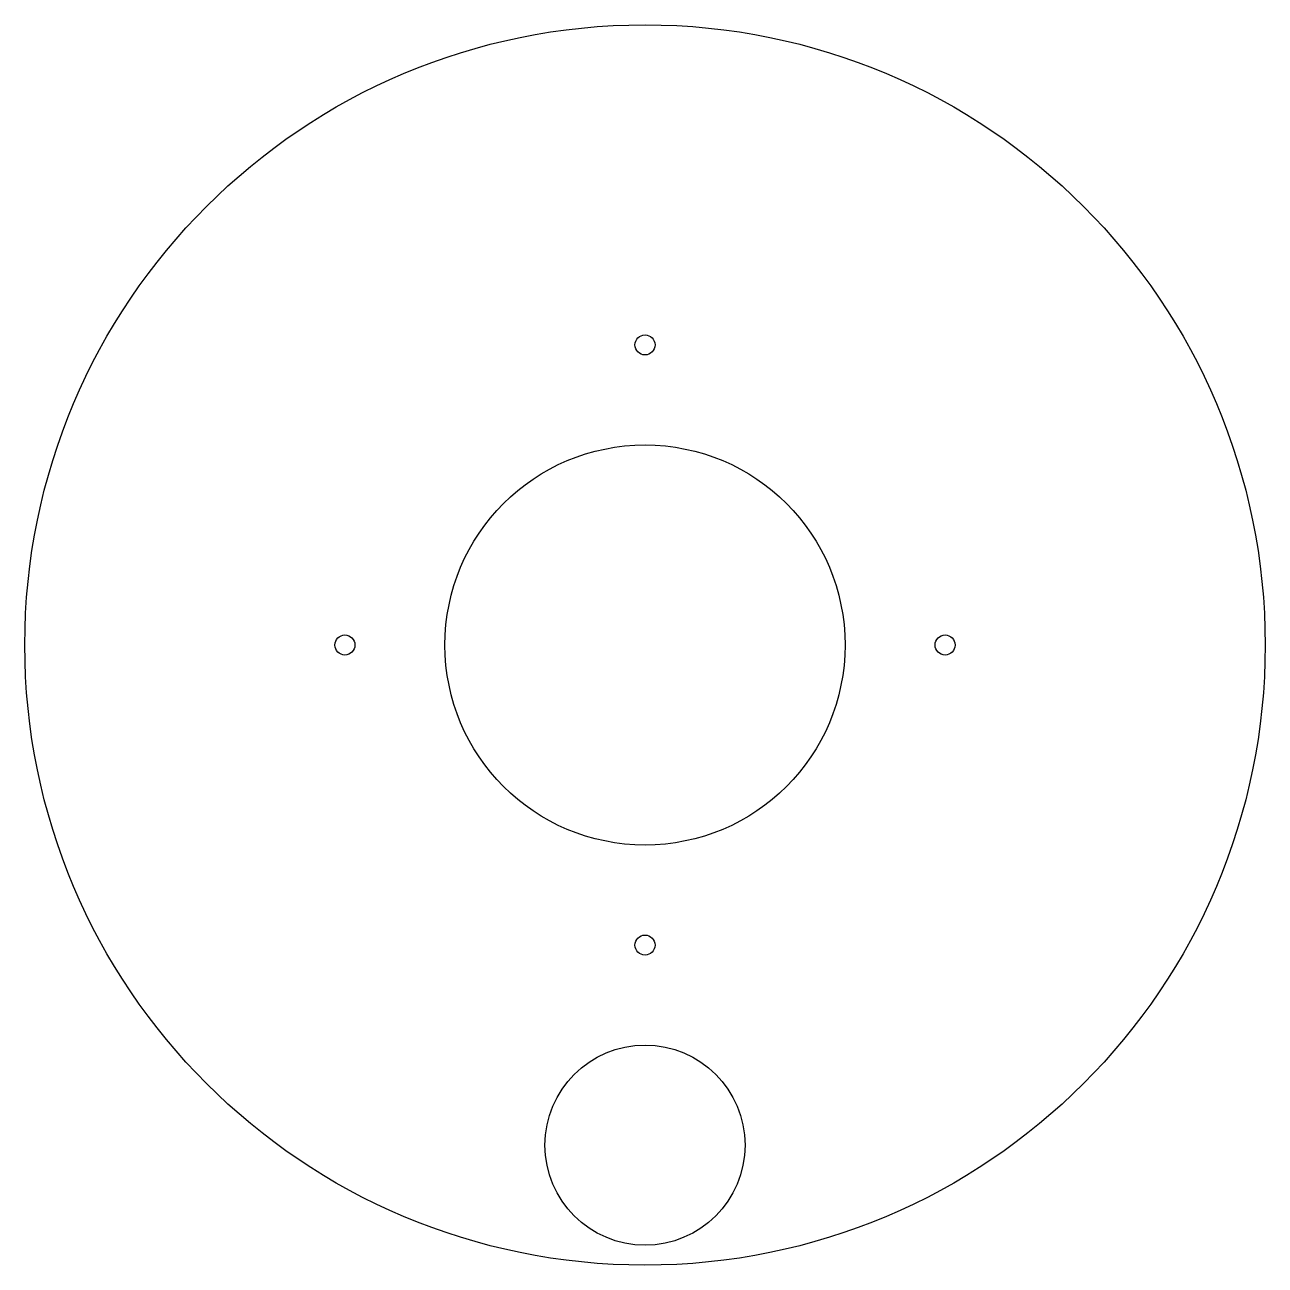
# Model space of a CAD drawing. Header units: millimetres. Extents: x -155 to 155, y -155 to 155.
import ezdxf

# ---------------------------------------------------------------- set-up
doc = ezdxf.new("R2010")
doc.units = ezdxf.units.MM

msp = doc.modelspace()

# ---------------------------------------------------------------- linework, layer by layer
for centre, radius in [((0, 0), 155), ((0, 75), 2.5), ((0, 0), 50), ((-75, 0), 2.5), ((75, 0), 2.5), ((0, -75), 2.5), ((0, -125), 25)]:
    msp.add_circle(centre, radius)

doc.saveas('drawing.dxf')
